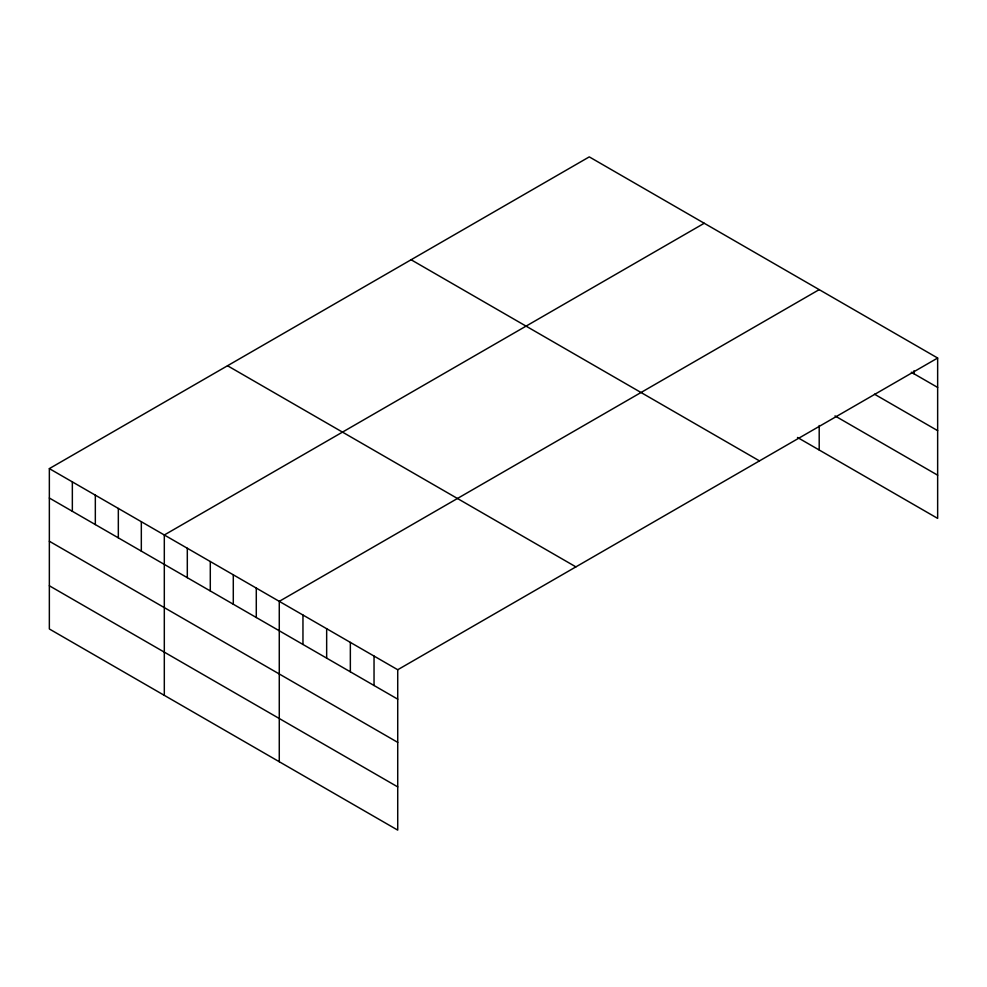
<?xml version="1.0" encoding="UTF-8"?>
<svg xmlns="http://www.w3.org/2000/svg" width="987" height="987" viewBox="0 0 987 987"><rect width="100%" height="100%" fill="white"/><g stroke="black" fill="none" stroke-linecap="round" stroke-linejoin="round"><path stroke-width="1.48" d="M49.35 468.615L397.724 669.741L397.724 830.116L49.35 628.978L49.35 468.615L589.276 156.884L937.65 358.022L937.65 518.385L797.484 437.463M704.237 223.259L164.311 534.991L164.311 695.354M819.198 289.635L279.272 601.354L279.272 761.73M397.724 669.741L937.65 358.022M911.334 372.247L937.65 387.435M874.482 394.183L937.65 430.653M835.002 415.909L937.65 475.179M411.098 259.754L759.472 460.892M227.528 365.745L575.902 566.871M49.35 498.028L397.724 699.166M49.35 541.246L397.724 742.372M49.35 585.772L397.724 786.898M913.962 370.816L913.962 373.765M819.198 425.52L819.198 449.998M374.036 656.071L374.036 685.484M350.348 642.389L350.348 671.814M326.66 628.707L326.66 658.132M302.96 615.037L302.96 644.449M256.287 588.079L256.287 617.504M233.29 574.804L233.29 604.229M210.293 561.529L210.293 590.954M187.308 548.254L187.308 577.679M141.326 521.716L141.326 551.128M118.329 508.441L118.329 537.853M95.332 495.166L95.332 524.578M72.347 481.89L72.347 511.303"/></g></svg>
